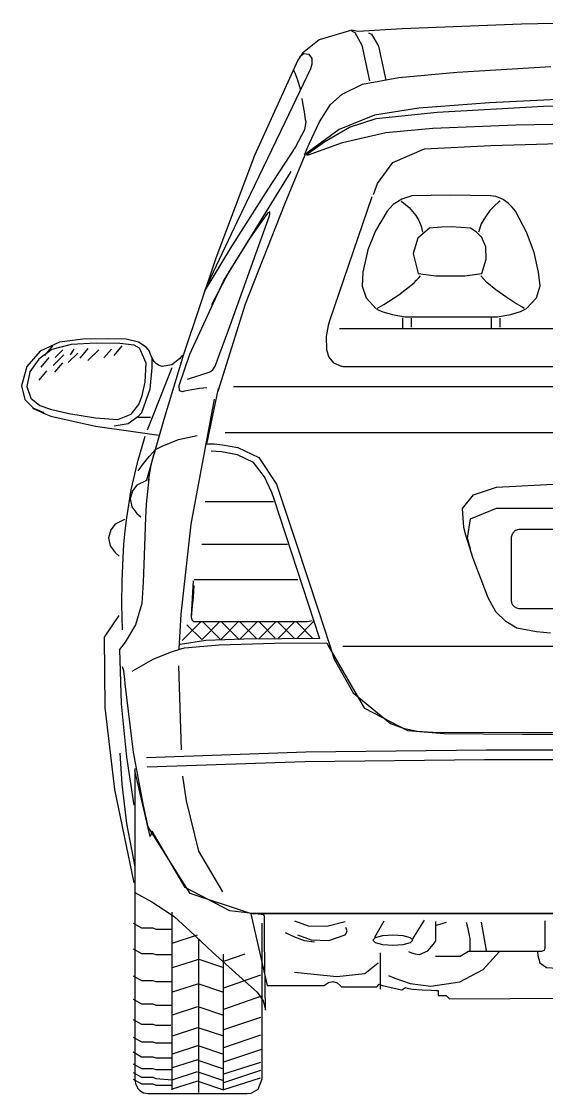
# Model space of a CAD drawing. Extents: x -3897 to -1920, y -817 to 757.
# Drawn here: x -3897 to -3127, y -816 to 757 of the extents above; entities that cross this region are included whole.
import ezdxf

# ---------------------------------------------------------------- set-up
doc = ezdxf.new("R2010")
doc.units = 0
doc.header["$LTSCALE"] = 5
doc.header["$MEASUREMENT"] = 0
doc.layers.add('000_FREI-LASSEN', color=7, linetype='CONTINUOUS')
doc.layers.add('001_HILFSLINIEN', color=7, linetype='CONTINUOUS')

# ---------------------------------------------------------------- blocks, each defined once
blk = doc.blocks.new('MB_A-KLASSE_H_2')
at = {"layer": '001_HILFSLINIEN', "color": 7, "linetype": 'Continuous'}
for p, q in [((-2.1, 1572.8), (-257, 1569)), ((-506, 1559.8), (-554, 1545.7)), ((-506.4, 1558.9), (-501.8, 1556.7)), ((-497.2, 1558), (-506, 1559.8)), ((-432.1, 1561.8), (-497.2, 1558)), ((-257, 1569), (-432.1, 1561.8)), ((-554, 1545.7), (-578.5, 1526.1)), ((-501.8, 1556.7), (-491.5, 1538.2)), ((-481.5, 1556.3), (-477.1, 1554.3)), ((-477.1, 1554.3), (-467.2, 1536.8)), ((-578.5, 1526.1), (-585.3, 1516.1)), ((-581, 1522.6), (-576.4, 1525.7)), ((-576.4, 1525.7), (-569.4, 1524.9)), ((-491.5, 1538.2), (-480.4, 1485.7)), ((-467.2, 1536.8), (-456.4, 1486.5)), ((-585.3, 1516.1), (-649, 1376.3)), ((-582.7, 1520.5), (-581, 1522.6)), ((-569.4, 1524.9), (-564.7, 1518.4)), ((-564.6, 1510.1), (-566.8, 1503.1)), ((-564.7, 1518.4), (-564.6, 1510.1)), ((-566.8, 1503.1), (-604.7, 1424.6)), ((-591.5, 1501.3), (-589.8, 1497.2)), ((-589.8, 1497.2), (-586, 1487.1)), ((-437.3, 1490.5), (-351.4, 1498.3)), ((-351.4, 1498.3), (-214.1, 1506.7)), ((-586, 1487.1), (-581.9, 1474.1)), ((-520.1, 1466.2), (-490.3, 1480.8)), ((-490.3, 1480.8), (-437.3, 1490.5)), ((-537.2, 1451), (-520.1, 1466.2)), ((-579.6, 1459.9), (-577.9, 1450.6)), ((-577.9, 1450.6), (-576.3, 1440.2)), ((-553.4, 1425.6), (-537.2, 1451)), ((-304.1, 1453.6), (-407.8, 1445.7)), ((-381, 1439.8), (-225, 1448.3)), ((-164.8, 1460.2), (-304.1, 1453.6)), ((-225, 1448.3), (-2.1, 1452)), ((-576.3, 1440.2), (-574.7, 1428.9)), ((-473, 1435.1), (-524.6, 1414.4)), ((-407.8, 1445.7), (-473, 1435.1)), ((-470.2, 1430.4), (-381, 1439.8)), ((-604.7, 1424.6), (-674.5, 1279.3)), ((-573.5, 1425.9), (-575.4, 1413.9)), ((-574.7, 1428.9), (-573.5, 1425.9)), ((-568.8, 1393.1), (-553.4, 1425.6)), ((-545.9, 1396.9), (-509.6, 1417.6)), ((-509.6, 1417.6), (-470.2, 1430.4)), ((-456.3, 1410.1), (-387.1, 1416.4)), ((-387.1, 1416.4), (-265.4, 1421.1)), ((-265.4, 1421.1), (-135.4, 1423.6)), ((-575.4, 1413.9), (-588.8, 1388.8)), ((-524.6, 1414.4), (-575.6, 1377)), ((-519.8, 1395), (-456.3, 1410.1)), ((-588.8, 1388.8), (-629.2, 1326.6)), ((-575.6, 1377), (-568.8, 1393.1)), ((-573.1, 1377.1), (-545.9, 1396.9)), ((-571.4, 1376.8), (-519.8, 1395)), ((-446.2, 1366.1), (-399.3, 1385.8)), ((-399.3, 1385.8), (-302.2, 1391)), ((-302.2, 1391), (-158, 1395.3)), ((-649, 1376.3), (-705.9, 1225.7)), ((-575, 1376.6), (-604.7, 1305.8)), ((-694.3, 1192), (-595.3, 1352.8)), ((-468.7, 1335.1), (-446.2, 1366.1)), ((-629.2, 1326.6), (-684.7, 1239.5)), ((-474.5, 1319), (-468.7, 1335.1)), ((-604.7, 1305.8), (-662.7, 1157.9)), ((-476.7, 1315.4), (-538.9, 1133.6)), ((-432.6, 1312.3), (-445.5, 1304.2)), ((-433.8, 1309.3), (-430.3, 1306.9)), ((-418, 1316.8), (-432.6, 1312.3)), ((-430.3, 1306.9), (-421.9, 1299.7)), ((-361.2, 1317.9), (-418, 1316.8)), ((-302.6, 1316.8), (-361.2, 1317.9)), ((-294.8, 1315.9), (-302.6, 1316.8)), ((-290.8, 1307.6), (-296.2, 1302.8)), ((-288.6, 1313.8), (-294.8, 1315.9)), ((-288.6, 1309.3), (-290.8, 1307.6)), ((-283.2, 1311.1), (-288.6, 1313.8)), ((-276.6, 1306.4), (-283.6, 1311.3)), ((-270.7, 1300.6), (-276.6, 1306.4)), ((-630, 1291.5), (-654.8, 1256.4)), ((-626.7, 1293.6), (-630, 1291.5)), ((-626.8, 1287.5), (-626.4, 1290.1)), ((-626.4, 1290.1), (-626.7, 1293.6)), ((-454.5, 1294.3), (-471.2, 1265.7)), ((-445.5, 1304.2), (-454.5, 1294.3)), ((-421.9, 1299.7), (-412.1, 1288)), ((-303.5, 1295.3), (-310.2, 1286.4)), ((-296.2, 1302.8), (-303.5, 1295.3)), ((-266.1, 1294.3), (-270.7, 1300.6)), ((-249.6, 1263.8), (-266.1, 1294.3)), ((-674.5, 1279.3), (-718.3, 1186.4)), ((-647, 1231.8), (-626.8, 1287.5)), ((-412.1, 1288), (-407.9, 1280.8)), ((-407.9, 1280.8), (-404.6, 1272.7)), ((-316.1, 1275.8), (-320.1, 1263.7)), ((-310.2, 1286.4), (-316.1, 1275.8)), ((-471.2, 1265.7), (-482.7, 1237.8)), ((-392.3, 1269.5), (-409.2, 1254.9)), ((-404.6, 1272.7), (-402.3, 1263.7)), ((-386.9, 1269.9), (-392.3, 1269.5)), ((-374.3, 1270.8), (-386.9, 1269.9)), ((-360.6, 1271.3), (-374.3, 1270.8)), ((-332.2, 1269.5), (-360.6, 1271.3)), ((-327.5, 1266.8), (-332.2, 1269.5)), ((-323.2, 1263.7), (-327.5, 1266.8)), ((-319.3, 1260), (-323.2, 1263.7)), ((-318.3, 1258.9), (-319.3, 1260)), ((-317.4, 1257.7), (-318.3, 1258.9)), ((-238.6, 1234), (-249.6, 1263.8)), ((-654.8, 1256.4), (-686.2, 1206.6)), ((-409.2, 1254.9), (-415.9, 1232.2)), ((-316.5, 1256.6), (-317.4, 1257.7)), ((-309.7, 1242), (-315.8, 1256.6)), ((-684.7, 1239.5), (-722.7, 1176.8)), ((-684.9, 1127), (-647, 1231.8)), ((-482.7, 1237.8), (-490.2, 1204.8)), ((-415.9, 1232.2), (-408.9, 1203.1)), ((-309.1, 1223.9), (-309.7, 1242)), ((-232.3, 1204.8), (-238.6, 1234)), ((-705.9, 1225.7), (-753.1, 1084)), ((-315.6, 1203.1), (-309.1, 1223.9)), ((-686.2, 1206.6), (-712.3, 1157.3)), ((-490.2, 1204.8), (-491, 1184.7)), ((-411.1, 1193.1), (-408, 1196.6)), ((-408.8, 1203), (-383, 1199.8)), ((-408, 1196.6), (-405.6, 1199.8)), ((-383, 1199.8), (-340.1, 1199.8)), ((-340.1, 1199.8), (-315.6, 1203.1)), ((-308, 1189.9), (-316.8, 1199.8)), ((-229.7, 1185.1), (-232.3, 1204.8)), ((-743.7, 1084.5), (-694.3, 1192)), ((-491, 1184.7), (-485.3, 1167.2)), ((-437.3, 1172), (-414.8, 1189.6)), ((-414.8, 1189.6), (-411.1, 1193.1)), ((-295, 1179.1), (-308, 1189.9)), ((-235.2, 1167.4), (-229.7, 1185.1)), ((-485.3, 1167.2), (-471.1, 1151.8)), ((-459.4, 1157.7), (-437.3, 1172)), ((-280.3, 1168.8), (-295, 1179.1)), ((-266.8, 1160.1), (-280.3, 1168.8)), ((-249.6, 1151.8), (-235.2, 1167.4)), ((-662.7, 1157.9), (-703, 1030.1)), ((-469.8, 1150.9), (-460.6, 1146.7)), ((-469.4, 1151.8), (-459.4, 1157.7)), ((-256.9, 1154), (-266.8, 1160.1)), ((-258.6, 1147.2), (-249.6, 1151.8)), ((-253, 1151.8), (-256.9, 1154)), ((-538.9, 1133.6), (-540.8, 1126.8)), ((-460.6, 1146.7), (-446.7, 1142.8)), ((-446.7, 1142.8), (-428, 1139.3)), ((-431.8, 1138), (-431.8, 1122.9)), ((-428, 1139.3), (-292.7, 1139.3)), ((-419.2, 1137.4), (-419.2, 1124.1)), ((-301.7, 1138), (-301.7, 1122.9)), ((-292.7, 1139.3), (-273, 1143)), ((-289, 1137.4), (-289, 1124.1)), ((-273, 1143), (-258.6, 1147.2)), ((-706.6, 1067), (-684.9, 1127)), ((-540.8, 1126.8), (-543.8, 1110.6)), ((-524.1, 1122.3), (-165.4, 1122.3)), ((-935, 1102.2), (-963.4, 1089.3)), ((-900.7, 1106.6), (-935, 1102.2)), ((-865.4, 1107.4), (-900.7, 1106.6)), ((-837.3, 1106.6), (-865.4, 1107.4)), ((-819.1, 1102.4), (-837.3, 1106.6)), ((-808, 1095), (-819.1, 1102.4)), ((-543.8, 1110.6), (-543.5, 1091.1)), ((-963.4, 1089.3), (-983.2, 1066.7)), ((-946.6, 1091.6), (-965.5, 1077.4)), ((-945.2, 1097), (-957, 1082.9)), ((-918.1, 1099.1), (-946.6, 1091.6)), ((-930, 1091.2), (-941.6, 1079.8)), ((-908.3, 1086.3), (-922.5, 1072.3)), ((-914.1, 1092.2), (-919.6, 1083.9)), ((-881.1, 1101), (-918.1, 1099.1)), ((-893.7, 1092.9), (-905.4, 1078.9)), ((-877.5, 1091.2), (-893.5, 1075.4)), ((-846.6, 1100.3), (-881.1, 1101)), ((-858.7, 1092.2), (-870.1, 1079.5)), ((-843.6, 1096.7), (-855.4, 1082.6)), ((-825.8, 1097.7), (-846.6, 1100.3)), ((-817.9, 1093.7), (-825.8, 1097.7)), ((-816.7, 1091.6), (-817.9, 1093.7)), ((-807.8, 1071.6), (-816.7, 1091.6)), ((-803.3, 1089.1), (-808, 1095)), ((-802, 1085.5), (-803.3, 1089.1)), ((-799.7, 1079.9), (-802, 1085.5)), ((-543.5, 1091.1), (-540, 1080.5)), ((-965.5, 1077.4), (-978.7, 1058.7)), ((-950.6, 1079.8), (-962.3, 1065.7)), ((-928.6, 1083.9), (-944.5, 1068.1)), ((-930.6, 1072.2), (-942.4, 1058.1)), ((-809.3, 1043.6), (-807.8, 1071.6)), ((-799.8, 1079.1), (-799.6, 1065.1)), ((-796, 1073.8), (-799.7, 1079.9)), ((-792.9, 1070.7), (-796, 1073.8)), ((-789.1, 1068.2), (-792.9, 1070.7)), ((-753.1, 1084), (-782.1, 988.9)), ((-759.1, 1078.1), (-770.2, 1069.2)), ((-759.3, 1038.5), (-743.7, 1084.5)), ((-754.6, 1083.2), (-759.1, 1078.1)), ((-540, 1080.5), (-533.2, 1072)), ((-533.2, 1072), (-521.9, 1066.9)), ((-983.2, 1066.7), (-991, 1038.1)), ((-978.7, 1058.7), (-983.2, 1037.5)), ((-954, 1060.5), (-965.7, 1046.5)), ((-770.2, 1064.6), (-806.4, 973)), ((-799.6, 1065.1), (-802.7, 1033.2)), ((-784.4, 1066.4), (-789.1, 1068.2)), ((-770.2, 1069.2), (-784.4, 1066.4)), ((-747.4, 1047.8), (-715.5, 1058.2)), ((-715.5, 1058.2), (-713.7, 1059.1)), ((-713.7, 1059.1), (-710, 1061.9)), ((-710, 1061.9), (-706.6, 1067)), ((-519, 1066.3), (-521.9, 1066.9)), ((-515.9, 1066), (-519, 1066.3)), ((-512.6, 1065.9), (-515.9, 1066)), ((-124.7, 1065.9), (-512.6, 1065.9)), ((-991, 1038.1), (-985.8, 1018.1)), ((-813.6, 1024), (-809.3, 1043.6)), ((-759.1, 1030.8), (-759.3, 1038.5)), ((-983.2, 1037.5), (-977.1, 1020)), ((-818.9, 1010.9), (-813.6, 1024)), ((-802.7, 1033.2), (-814.8, 998.8)), ((-754.6, 1029.6), (-759.1, 1030.8)), ((-751.8, 1030.2), (-754.6, 1029.6)), ((-740.9, 1032.5), (-751.8, 1030.2)), ((-729.9, 1034.2), (-740.9, 1032.5)), ((-719.1, 1035.4), (-729.9, 1034.2)), ((-702.1, 1034.5), (-719.6, 952.8)), ((-3.8, 1036.8), (-679.6, 1036.8)), ((-985.8, 1018.1), (-973.2, 1005.7)), ((-977.1, 1020), (-963.9, 1009.5)), ((-963.9, 1009.5), (-948.4, 1003.9)), ((-830, 996.7), (-818.9, 1010.9)), ((-741.7, 835.5), (-707.9, 1018.9)), ((-974.9, 1005.4), (-966.9, 1002)), ((-973.2, 1005.7), (-958.1, 998.9)), ((-966.9, 1002), (-955.4, 996.8)), ((-955.4, 996.8), (-948, 993.7)), ((-948.4, 1003.9), (-921.4, 997.9)), ((-948, 993.7), (-882.4, 979.1)), ((-921.4, 997.9), (-882.4, 991.3)), ((-882.4, 991.3), (-849.3, 989.1)), ((-849.3, 989.1), (-830, 996.7)), ((-820.1, 993), (-834.3, 982.7)), ((-814.8, 998.8), (-820.1, 993)), ((-801.8, 991.9), (-820.1, 991.9)), ((-882.4, 979.1), (-820.1, 970.2)), ((-834.3, 982.7), (-854.9, 979.2)), ((-782.1, 988.9), (-800.8, 923.8)), ((-809.9, 963.9), (-821.3, 925.4)), ((-820.1, 970.2), (-789.2, 966.1)), ((-760.7, 959.3), (-733.2, 965.5)), ((688.5, 969.7), (-692, 969.1)), ((-803.3, 934.9), (-794.4, 944.9)), ((-794.4, 944.9), (-784.3, 949.8)), ((-784.3, 949.8), (-760.7, 959.3)), ((-719.6, 952.8), (-716.6, 953.1)), ((-716.6, 953.1), (-708.3, 953.3)), ((-708.3, 953.3), (-695.9, 951.9)), ((-695.9, 951.9), (-673.5, 948)), ((-673.5, 948), (-642.8, 933)), ((-811.8, 924.4), (-803.3, 934.9)), ((-797.2, 936.5), (-801, 921.7)), ((-795.4, 941.7), (-797.2, 936.5)), ((-697.4, 941.6), (-712.4, 942.2)), ((-674, 937.2), (-697.4, 941.6)), ((-650.5, 925.6), (-674, 937.2)), ((-642.8, 933), (-616.8, 893.9)), ((-821.3, 925.4), (-830.3, 885.8)), ((-819.9, 913.4), (-811.8, 924.4)), ((-800.8, 923.8), (-807.4, 899.7)), ((-801, 921.7), (-804.8, 898.2)), ((-634.5, 904.9), (-650.5, 925.6)), ((-807.6, 899.6), (-821.6, 892.7)), ((-804.1, 901.7), (-806.2, 883.1)), ((-623.7, 881.6), (-634.5, 904.9)), ((-830.3, 885.8), (-837, 844.5)), ((-828.1, 884.3), (-831.2, 872.7)), ((-821.6, 892.7), (-828.1, 884.3)), ((-806.2, 883.1), (-807.8, 864.5)), ((-619.7, 870.5), (-623.7, 881.6)), ((-616.8, 893.9), (-588.2, 808.7)), ((-327.8, 878.3), (-293.9, 889.6)), ((-293.9, 889.6), (-201.6, 894.4)), ((-831.2, 872.7), (-828.9, 860.7)), ((-721.4, 868.6), (-621, 868.6)), ((-553.3, 667), (-619.7, 870.5)), ((-343.9, 858.5), (-327.8, 878.3)), ((-828.9, 860.7), (-821.6, 851.1)), ((-821.6, 851.1), (-815.8, 846)), ((-807.8, 864.5), (-809, 844.8)), ((-342, 830.4), (-343.9, 858.5)), ((-331.9, 843.3), (-293.9, 858.7)), ((-293.9, 858.7), (286.6, 858.7)), ((-853.5, 835.3), (-860, 826.9)), ((-839.5, 842.3), (-853.5, 835.3)), ((-837, 844.5), (-839.2, 825.6)), ((-809, 845.5), (-810.7, 789.3)), ((-756.5, 703.3), (-741.7, 835.5)), ((-336.2, 814.7), (-331.9, 843.3)), ((-860, 826.9), (-863.1, 815.3)), ((-839.2, 825.6), (-841.1, 806)), ((-339, 819.1), (-342, 830.4)), ((-328.1, 784.9), (-339, 819.1)), ((-271.6, 816.7), (-270.1, 822.3)), ((-270.1, 822.3), (-266.1, 826.4)), ((-266.1, 826.4), (-260.4, 827.9)), ((-260.4, 827.9), (257.1, 827.9)), ((-863.1, 815.3), (-860.8, 803.3)), ((-860.8, 803.3), (-853.5, 793.8)), ((-841.1, 806), (-842.4, 785.9)), ((-726.1, 806), (-600.7, 806)), ((-588.2, 808.7), (-555.2, 708.4)), ((-332.1, 799.2), (-336.2, 814.7)), ((-271.6, 722.6), (-271.6, 816.7)), ((-853.5, 793.8), (-847.7, 788.6)), ((-810.7, 789.3), (-812.5, 750.4)), ((-842.4, 785.9), (-843.8, 752.8)), ((-306.2, 727.4), (-328.1, 784.9)), ((-843.8, 752.8), (-844.1, 717.7)), ((-812.5, 750.4), (-814.4, 718.8)), ((-738.8, 752.3), (-741.9, 701)), ((-737.9, 745.4), (-739.2, 728.4)), ((-737.3, 754.2), (-585.4, 754.1)), ((-739.2, 728.4), (-740.8, 710.8)), ((-294.6, 706.9), (-306.2, 727.4)), ((-844.1, 717.7), (-843.4, 680.5)), ((-814.4, 718.8), (-823.6, 687.4)), ((-740.8, 710.8), (-741.7, 698.2)), ((-555.2, 708.4), (-539.4, 660.1)), ((-271.4, 720.4), (-271.6, 722.6)), ((-270.8, 718.3), (-271.4, 720.4)), ((-269.9, 716.5), (-270.8, 718.3)), ((-267.4, 713.8), (-269.9, 716.5)), ((-264.2, 712), (-267.4, 713.8)), ((-260.4, 711.3), (-264.2, 712)), ((257.1, 711.3), (-260.4, 711.3)), ((-848.3, 701.5), (-869.4, 669.3)), ((-759.7, 652.5), (-756.5, 703.3)), ((-727.2, 692.3), (-755, 664.5)), ((-741.7, 698.2), (-740.5, 694.4)), ((-740.5, 694.4), (-738.1, 692.6)), ((-738.1, 692.6), (-736.7, 692.3)), ((-736.7, 692.3), (-578.6, 692.4)), ((-699.7, 692.3), (-725.8, 666.2)), ((-725.1, 692.3), (-699, 666.2)), ((-672.3, 692.3), (-698.3, 666.2)), ((-697.7, 692.3), (-671.6, 666.2)), ((-644.8, 692.3), (-670.9, 666.2)), ((-617.3, 692.3), (-642.7, 666.9)), ((-642.7, 692.3), (-618.4, 668.2)), ((-615.3, 692.3), (-590.9, 667.9)), ((-589.9, 692.3), (-613.9, 668.2)), ((-587.8, 692.3), (-563.8, 668.2)), ((-562.4, 692.3), (-586.1, 668.6)), ((-578.6, 692.4), (-571.5, 692.6)), ((-571.5, 692.6), (-566.3, 693.6)), ((-566.3, 693.6), (-564.3, 694.1)), ((-280.2, 692.4), (-294.6, 706.9)), ((-264.2, 682.9), (-280.2, 692.4)), ((-823.6, 687.4), (-838.9, 662.1)), ((-748.1, 687.8), (-726.5, 666.2)), ((-670.5, 691.9), (-646.2, 667.5)), ((-235.1, 677.2), (-264.2, 682.9)), ((-214.8, 675.5), (-235.1, 677.2)), ((-869.4, 669.3), (-868.8, 566.4)), ((-838.9, 662.1), (-847, 651.6)), ((-720.5, 664.6), (-758.1, 659)), ((-664.5, 666.6), (-720.5, 664.6)), ((-553, 667.4), (-664.5, 666.6)), ((-847, 651.6), (-844.7, 571.7)), ((-772.9, 647.2), (-798.1, 636.6)), ((-756.3, 652.2), (-772.9, 647.2)), ((-753.7, 652.8), (-756.3, 652.2)), ((-752, 653.2), (-753.7, 652.8)), ((-751.5, 653.3), (-752, 653.2)), ((-700.7, 658), (-751.5, 653.3)), ((-619.7, 660.2), (-700.7, 658)), ((-543.9, 660.6), (-619.7, 660.2)), ((-541.3, 659.7), (-543.9, 660.6)), ((-540.7, 657.8), (-541.3, 659.7)), ((-486.9, 564.8), (-540.7, 657.8)), ((-539.4, 660.1), (-531.9, 637.1)), ((522, 656), (-519.3, 656)), ((-798.1, 636.6), (-828.8, 619.2)), ((-531.9, 637.1), (-504.4, 588.1)), ((-840.6, 620), (-842.5, 625.8)), ((-839.4, 607.9), (-840.6, 620)), ((-760.3, 627.5), (-756.8, 504.2)), ((-839, 601.3), (-839.4, 607.9)), ((-826.3, 500.6), (-839, 601.3)), ((-504.4, 588.1), (-449.4, 543.1)), ((-868.8, 566.4), (-854.4, 446.3)), ((-844.7, 571.7), (-836.9, 493.7)), ((-424.2, 532.1), (-486.9, 564.8)), ((-449.4, 543.1), (-430.9, 536.2)), ((-430.9, 536.2), (-410.3, 531.7)), ((-370.4, 527.5), (-424.2, 532.1)), ((-410.3, 531.7), (-387.4, 530.1)), ((-387.4, 530.1), (-26.2, 529.2)), ((-255.6, 526.8), (-370.4, 527.5)), ((-87.9, 526.7), (-255.6, 526.8)), ((-308.7, 503.6), (-573.5, 500.6)), ((-91.9, 503.8), (-308.7, 503.6)), ((-846.4, 499.2), (-843.9, 453.7)), ((-836.9, 493.7), (-826.2, 423.2)), ((-811.8, 422.7), (-826.3, 500.6)), ((-573.5, 500.6), (-807.3, 492.6)), ((-311.6, 489.6), (-575, 486.6)), ((-94.6, 489.8), (-311.6, 489.6)), ((-824.8, 476.7), (-824.8, 21.4)), ((-802.3, 376.9), (-824.5, 474)), ((-824.5, 474), (-824.5, 294.9)), ((-575, 486.6), (-806.5, 478.7)), ((-754.4, 465.8), (-749.4, 429.6)), ((-854.4, 446.3), (-826, 309.1)), ((-843.9, 453.7), (-836.7, 396.4)), ((-749.4, 429.6), (-731.3, 355.6)), ((-805, 391.4), (-811.8, 422.7)), ((-836.7, 396.4), (-824.8, 332.6)), ((-743.5, 293.3), (-805, 391.4)), ((-799.3, 385), (-802.3, 376.9)), ((-750.9, 302.3), (-799.3, 385)), ((-731.3, 355.6), (-695.7, 296)), ((-685.4, 268.2), (-750.9, 302.3)), ((-824.5, 294.9), (-799.7, 281.4)), ((-656.5, 264.7), (-743.5, 293.3)), ((-799.7, 281.4), (-781.3, 269.6)), ((-781.3, 269.6), (-766.4, 259.1)), ((-635.3, 262.4), (-685.4, 268.2)), ((-770.1, 266.2), (-770.1, 5.5)), ((-766.4, 259.1), (-743.6, 238)), ((-612.3, 264.3), (-656.5, 264.7)), ((637.3, 263.9), (-654.5, 263.9)), ((-654.5, 263.9), (-630.2, 158.6)), ((-634.4, 259.7), (-635.3, 262.4)), ((-634.1, 224.1), (-634.4, 259.7)), ((608.1, 264.3), (-612.3, 264.3)), ((-590.5, 253.3), (-570.3, 246)), ((-542.9, 245.5), (-515.8, 252.4)), ((-472.6, 229.4), (-458.5, 253.3)), ((-416.5, 226.8), (-399.7, 254.2)), ((-382.9, 224.1), (-382.9, 252.4)), ((-222.2, 213.9), (-222.2, 253.6)), ((-827.2, 249.8), (-814.6, 242.9)), ((-814.6, 242.9), (-798.1, 242.9)), ((-798.1, 242.9), (-793.7, 241.2)), ((-793.7, 241.2), (-769.5, 241.2)), ((-743.6, 238), (-710.5, 207.2)), ((-637.9, 21.6), (-637.9, 249.9)), ((-604, 236.4), (-590.5, 229.7)), ((-570.3, 246), (-542.9, 245.5)), ((-513.2, 238.8), (-515, 243.6)), ((-514.6, 234.7), (-513.2, 238.8)), ((-382.1, 247.1), (-367, 251.5)), ((-338.3, 251.5), (-336.2, 244)), ((-336.2, 244), (-333, 227.1)), ((-316.2, 251.5), (-309.2, 210)), ((-733, 232.2), (-770.4, 220.2)), ((-731.1, 226.7), (-731.1, 1.5)), ((-633.5, 157.9), (-634.1, 224.1)), ((-590.5, 229.7), (-576.1, 224.7)), ((-586.1, 233), (-566, 225.3)), ((-576.1, 224.7), (-561.1, 222.4)), ((-566, 225.3), (-539.8, 224.7)), ((-539.8, 224.7), (-515.8, 233)), ((-515.8, 233), (-514.6, 234.7)), ((-475.5, 225), (-471.4, 228.9)), ((-471.4, 221.1), (-475.5, 225)), ((-471.4, 228.9), (-460.8, 231.7)), ((-460.8, 218.3), (-471.4, 221.1)), ((-460.8, 231.7), (-446, 232.8)), ((-446, 232.8), (-431.1, 231.7)), ((-431.1, 231.7), (-420.5, 228.9)), ((-420.5, 221.1), (-431.1, 218.3)), ((-420.5, 228.9), (-416.5, 225)), ((-416.5, 225), (-420.5, 221.1)), ((-386.2, 219), (-382.9, 224.1)), ((-333, 227.1), (-333.2, 209.3)), ((-827.2, 212.4), (-814.6, 205.5)), ((-814.6, 205.5), (-798.1, 205.5)), ((-798.1, 205.5), (-793.7, 203.8)), ((-710.5, 207.2), (-686.4, 185.8)), ((-464.6, 206.5), (-464.6, 153.1)), ((-446, 217.2), (-460.8, 218.3)), ((-431.1, 218.3), (-446, 217.2)), ((-423.1, 208.4), (-418.8, 206.4)), ((-418.8, 206.4), (-413.3, 204.9)), ((-413.3, 204.9), (-406.8, 204.2)), ((-406.8, 204.2), (-394.7, 209.4)), ((-394.7, 209.4), (-386.2, 219)), ((-347.1, 201.6), (-334.8, 209.1)), ((-334.8, 209.1), (-227.2, 209.1)), ((-313.5, 181.9), (-289.7, 207.7)), ((-233.7, 208.2), (-233.4, 202.5)), ((-227.2, 209.1), (-226, 209.3)), ((-226, 209.3), (-223.5, 210.6)), ((-223.5, 210.6), (-222.2, 213.9)), ((-793.7, 203.8), (-769.5, 203.8)), ((-732.5, 196.3), (-769.8, 184.3)), ((-731.9, 197.5), (-694.5, 184.9)), ((-663.2, 204.3), (-694.5, 193.9)), ((-694.5, 5.5), (-694.5, 204.3)), ((-487, 176.1), (-467.3, 191.9)), ((-383.4, 201.6), (-347.1, 201.6)), ((-233.4, 202.5), (-230.1, 191.7)), ((-230.1, 191.7), (-220.4, 184.8)), ((-640, 173.5), (-694.5, 154.8)), ((-686.4, 185.8), (-662.4, 163.7)), ((-590.4, 178.3), (-528, 171.6)), ((-528, 171.6), (-487, 176.1)), ((-452.3, 173.3), (-443.2, 169.1)), ((-347.7, 164), (-313.5, 181.9)), ((-220.4, 184.8), (-205.2, 184)), ((-827.2, 172.8), (-814.6, 166)), ((-814.6, 166), (-798.1, 166)), ((-798.1, 166), (-793.7, 164.2)), ((-793.7, 164.2), (-769.5, 164.2)), ((-732.5, 160.6), (-769.8, 148.6)), ((-731.9, 161.4), (-694.5, 148.7)), ((-662.4, 163.7), (-645.3, 148.5)), ((-632.8, 122.3), (-633.5, 157.9)), ((-630.2, 158.6), (-546.5, 158.6)), ((-546.5, 158.6), (-544.9, 160)), ((-544.9, 160), (-540.5, 162.7)), ((-540.5, 162.7), (-533.9, 164.2)), ((-533.9, 164.2), (-527.5, 162.2)), ((-527.5, 162.2), (-523.1, 158.7)), ((-523.1, 158.7), (-521.5, 156.7)), ((-469.3, 156.7), (-466.1, 160.4)), ((-466.1, 160.4), (-461.4, 158.6)), ((-461.4, 158.6), (-432.7, 152.1)), ((-443.2, 169.1), (-420.3, 161.5)), ((-420.3, 161.5), (-390, 157.4)), ((-390, 157.4), (-347.7, 164)), ((-638.8, 142.9), (-694.5, 123.4)), ((-645.3, 148.5), (-636.4, 135.8)), ((-521.5, 156.7), (-469.3, 156.7)), ((-432.7, 152.1), (-427.5, 155.8)), ((-427.5, 155.8), (-425.1, 154.8)), ((-425.1, 154.8), (-417.1, 153)), ((-417.1, 153), (-402.9, 152.1)), ((-402.9, 152.1), (-389, 151.8)), ((-389, 151.8), (-381.7, 151.4)), ((-381.7, 151.4), (-379.6, 151.1)), ((-379.6, 151.1), (-379.6, 143.7)), ((-379.6, 143.7), (-367.5, 143.7)), ((-367.5, 143.7), (-362.8, 139)), ((-827.2, 138.4), (-814.6, 131.5)), ((-814.6, 131.5), (-798.1, 131.5)), ((-798.1, 131.5), (-793.7, 129.8)), ((-793.7, 129.8), (-769.5, 129.8)), ((-732.5, 127.2), (-769.8, 115.2)), ((-731.9, 127.5), (-694.5, 114.9)), ((-636.4, 135.8), (-632.8, 122.3)), ((-362.8, 139), (-115, 140.4)), ((-640, 111.4), (-694.5, 93.6)), ((-827.2, 108.7), (-814.6, 101.9)), ((-814.6, 101.9), (-798.1, 101.9)), ((-798.1, 101.9), (-793.7, 100.1)), ((-793.7, 100.1), (-771.6, 100.1)), ((-732.5, 96.3), (-769.8, 84.2)), ((-731.9, 97.1), (-694.5, 84.5)), ((-827.2, 82.9), (-814.6, 76.1)), ((-640, 85.6), (-694.5, 67)), ((-814.6, 76.1), (-798.1, 76.1)), ((-798.1, 76.1), (-793.7, 74.3)), ((-793.7, 74.3), (-769.5, 74.3)), ((-732.5, 70), (-769.8, 58)), ((-731.9, 70.3), (-694.5, 57.7)), ((-638.8, 64.5), (-694.5, 45.9)), ((-827.2, 61), (-814.6, 54.1)), ((-814.6, 54.1), (-798.1, 54.1)), ((-798.1, 54.1), (-793.7, 52.4)), ((-793.7, 52.4), (-769.5, 52.4)), ((-732.5, 49.5), (-769.8, 37.5)), ((-731.9, 49.1), (-694.5, 36.5)), ((-827.2, 43.8), (-814.6, 36.9)), ((-814.6, 36.9), (-798.1, 36.9)), ((-798.1, 36.9), (-793.7, 35.2)), ((-793.7, 35.2), (-769.5, 35.2)), ((-769.8, 20.3), (-732.5, 32.3)), ((-731.9, 31.9), (-694.5, 19.3)), ((-640, 45.4), (-694.5, 28.3)), ((-640, 33.9), (-694.5, 15.7)), ((-827.2, 30.9), (-814.6, 24)), ((-827.2, 21), (-814.6, 14.1)), ((-824.8, 21.4), (-824.6, 19)), ((-824.6, 19), (-823.3, 13.4)), ((-814.6, 24), (-798.1, 24)), ((-798.1, 24), (-793.7, 22.3)), ((-793.7, 22.3), (-769.8, 20.3)), ((-732.5, 18.3), (-769.8, 6.2)), ((-731.9, 18.1), (-694.5, 5.5)), ((-640.5, 22.4), (-694.5, 5.5)), ((-643.6, 6.3), (-637.9, 21.6)), ((-823.3, 13.4), (-819.7, 6.8)), ((-820.8, 8.1), (-817.1, 4.3)), ((-817.1, 4.3), (-812, 1.3)), ((-814.6, 14.1), (-798.1, 14.1)), ((-812, 1.3), (-804.9, 0)), ((-804.9, 0), (-659.7, 0)), ((-798.1, 14.1), (-793.7, 12.4)), ((-793.7, 12.4), (-769.5, 12.4)), ((-659.7, 0), (-654.1, 0.8)), ((-654.1, 0.8), (-643.6, 6.3))]:
    blk.add_line(p, q, dxfattribs=at)

msp = doc.modelspace()

# ---------------------------------------------------------------- block references
at = {"layer": '000_FREI-LASSEN', "color": 7, "linetype": 'Continuous'}
msp.add_blockref('MB_A-KLASSE_H_2', (-2906.3, -816), dxfattribs=at)

doc.saveas('drawing.dxf')
